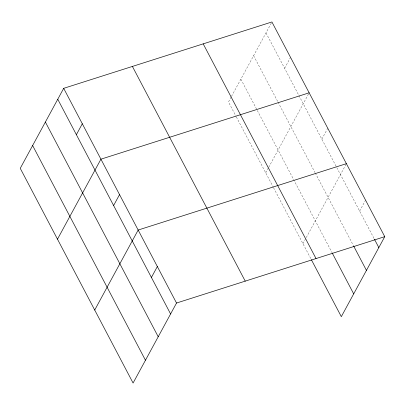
<?xml version="1.0" encoding="UTF-8"?>
<svg xmlns="http://www.w3.org/2000/svg" width="405" height="405" viewBox="0 0 405 405"><rect width="100%" height="100%" fill="white"/><g stroke="black" fill="none" stroke-linecap="round" stroke-linejoin="round"><path stroke-width="0.3" stroke-dasharray="2.02 1.52" d="M231.194 96.957L228.476 101.964L236.039 116.356M231.498 96.4L271.917 21.961M284.604 68.303L290.532 57.389M265.715 172.814L268.429 167.812M268.733 167.255L309.152 92.811M321.843 139.153L327.767 128.238M302.95 243.668L305.967 238.105M306.271 237.548L346.088 164.212M359.64 211.081L365.568 200.166M265.989 32.876L374.174 238.732M253.611 55.677L277.754 101.62M278.043 102.171L314.989 172.469M315.282 173.026L353.368 245.491M240.853 79.162L331.892 252.391M236.333 116.908L273.279 187.206M273.567 187.758L311.086 259.149"/><path stroke-width="0.61" d="M63.686 88.336L20.25 168.338L133.083 383.039L176.524 303.036L384.75 236.662L271.917 21.961L63.686 88.336L176.524 303.036M76.378 134.678L82.306 123.763M57.485 239.188L100.921 159.185L309.152 92.811M113.613 205.527L119.541 194.613M94.719 310.038L138.161 230.04L346.386 163.666M151.414 277.455L157.343 266.536M384.75 236.662L341.314 316.664L311.379 259.706M374.463 239.284L378.822 247.582M353.656 246.048L366.444 270.378M332.186 252.943L353.692 293.868M203.199 43.867L316.037 258.567M132.405 66.43L245.238 281.136M57.758 99.25L170.596 313.956M45.38 122.047L158.218 336.752M32.628 145.537L145.466 360.242"/></g></svg>
